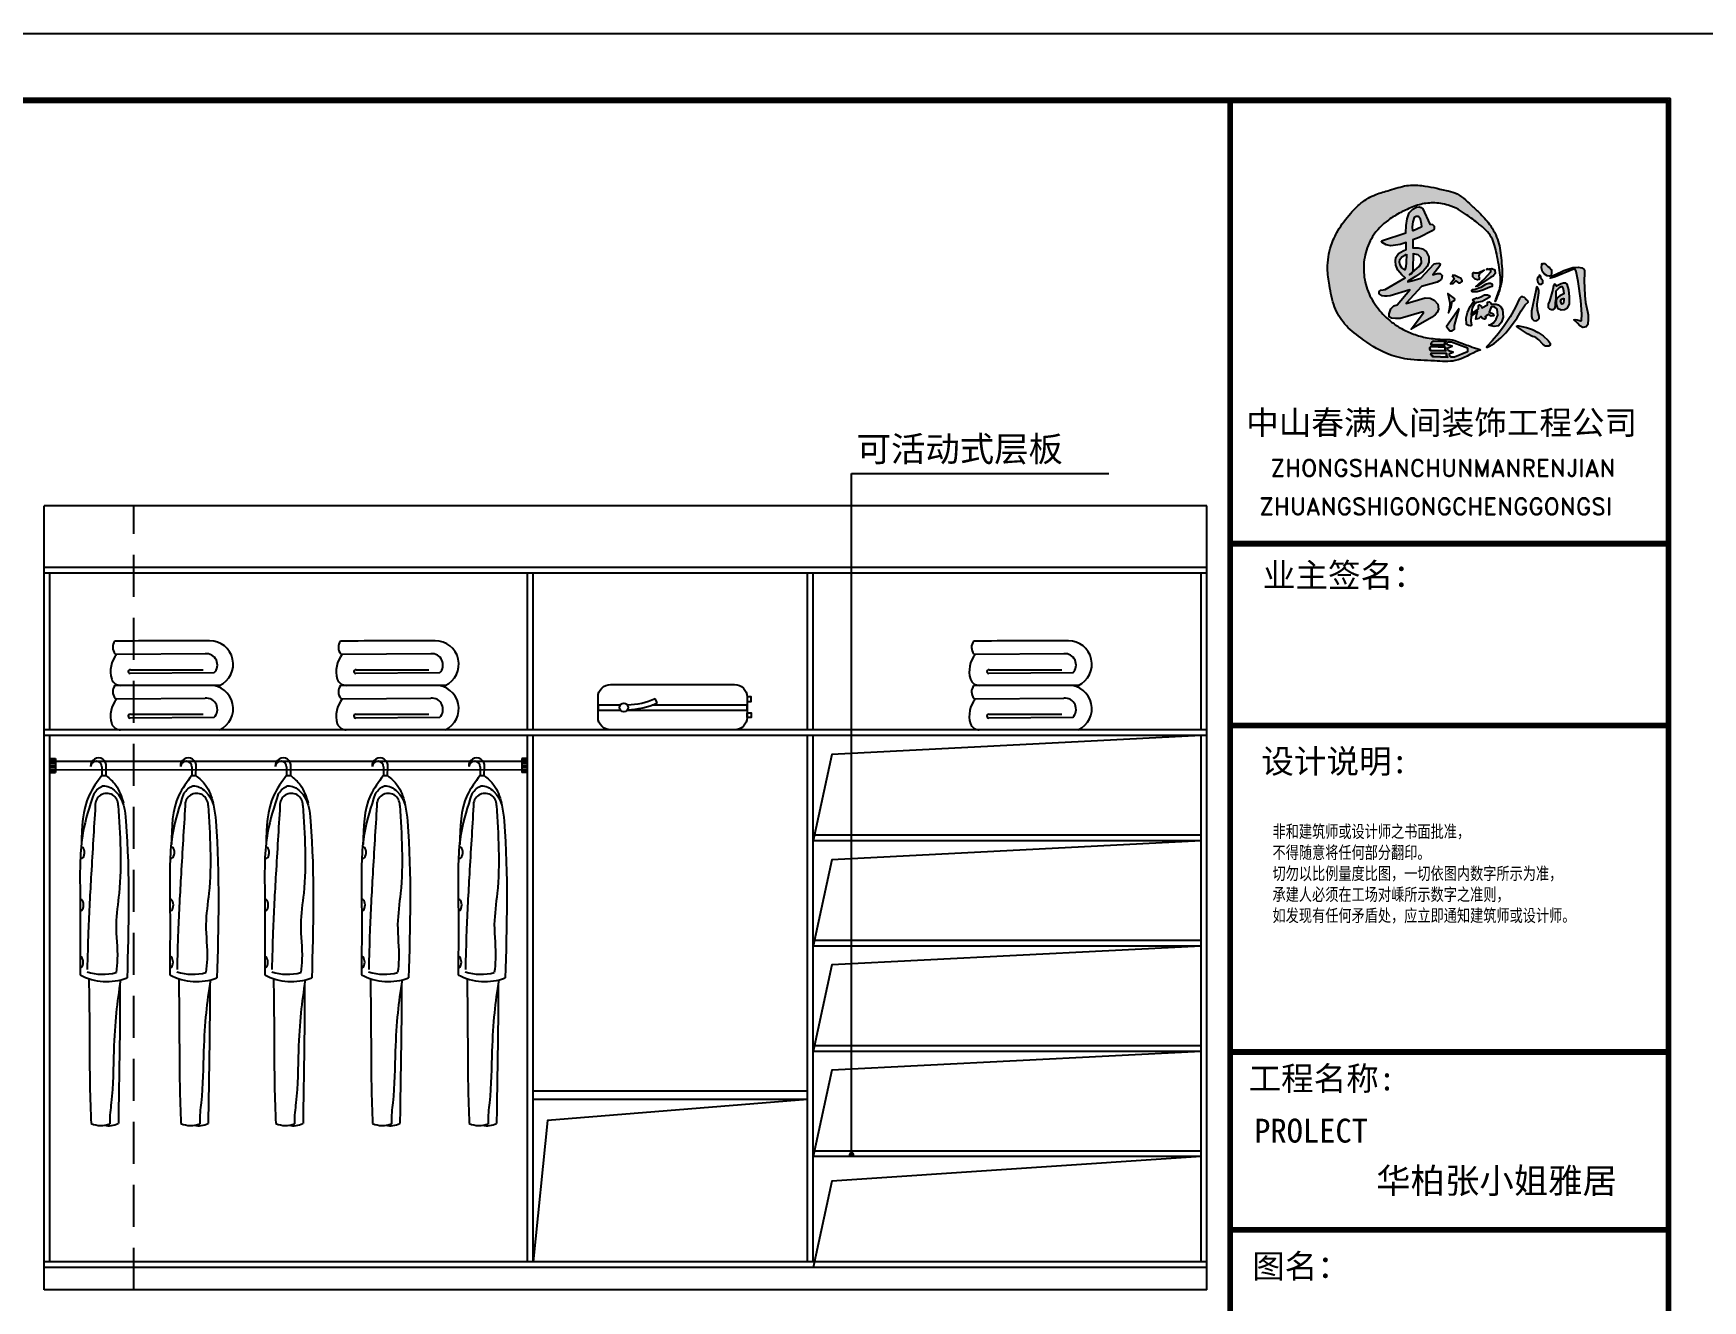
# Model space of a CAD drawing. Header units: millimetres. Extents: x 71641 to 191108, y -23091 to 29972.
# Drawn here: x 149192 to 155151, y -5664 to -1139 of the extents above; entities that cross this region are included whole.
import ezdxf

# ---------------------------------------------------------------- set-up
doc = ezdxf.new("R2010")
doc.units = ezdxf.units.MM
doc.linetypes.add('DASHED2', pattern=[0.375, 0.25, -0.125])
for name, color, linetype in [('00', 1, 'Continuous'), ('LAYER4', 4, 'Continuous'), ('家', 1, 'Continuous'), ('家私', 2, 'Continuous')]:
    doc.layers.add(name, color=color, linetype=linetype)
doc.styles.add('200', font='SimSun.ttf', dxfattribs={"height": 600})
doc.styles.add('2121212', font='SIMFANG.TTF', dxfattribs={"height": 180})
doc.styles.add('30', font='SimSun.ttf', dxfattribs={"height": 75})
doc.styles.add('ROMAND', font='romand.shx', dxfattribs={"height": 100})
doc.styles.add('STYLE-50B', font='SimSun.ttf', dxfattribs={"width": 0.766, "height": 150})
doc.dimstyles.new('30', dxfattribs={"dimscale": 0, "dimtxt": 90, "dimasz": 20, "dimexe": 20, "dimexo": 20, "dimgap": 10, "dimtad": 1, "dimdec": 0, "dimzin": 0, "dimdsep": 46, "dimtxsty": '30', "dimblk": 'ARCHTICK', "dimcen": 20, "dimdle": 10, "dimclrd": 8, "dimclre": 8, "dimclrt": 2, "dimadec": 0, "dimazin": 0, "dimtfac": 1, "dimtdec": 0, "dimtmove": 2, "dimatfit": 3, "dimldrblk": 'DOT', "dimfxl": 0, "dimtolj": 2, "dimtzin": 0, "dimlwd": -1, "dimarcsym": 0})

# ---------------------------------------------------------------- blocks, each defined once
blk = doc.blocks.new('212')
at = {"color": 191}
blk.add_lwpolyline([(-40470.7, 51914.3), (-40471.2, 51883.2), (-40456.2, 51883.2), (-40455.7, 51914.3)], dxfattribs=at)
for centre, radius, start, end in [((-40483.4, 51918.3), 28, 351.82183, 185.37967), ((-40491, 51914.1), 20.3, 0.33731, 175.57976), ((-40452.4, 51355.5), 207.7, 242.28972, 290.0925), ((-40474.5, 50724, 342.9), 90.4, 247.12061, 290.88855), ((-40447, 50717.6, 342.9), 84.7, 259.39374, 294.14505)]:
    blk.add_arc(centre, radius, start, end, dxfattribs=at)
at = {"color": 8}
for centre, radius, start, end in [((-40453.7, 51778.5), 41, 357.3675, 185.04208), ((-40467, 51353), 179.4, 251.53496, 285.13161)]:
    blk.add_arc(centre, radius, start, end, dxfattribs=at)
at = {"color": 191}
for centre, major_axis, start_param, end_param in [((-40543.2, 51608.3), (0, -20.1), 5.806071, 9.642812), ((-40546.9, 51421.1), (0, -20.1), 6.126837, 9.599254), ((-40548.2, 51216.7), (0, 20.1), 3.092856, 6.319918)]:
    blk.add_ellipse(centre, major_axis=major_axis, ratio=0.51756, start_param=start_param, end_param=end_param, dxfattribs=at)
for points in [[(-40471.2, 51883.2), (-40516.7, 51812.8), (-40543.8, 51637.2)], [(-40500.4, 51818.3), (-40467.1, 51846), (-40421.9, 51826.6), (-40385.5, 51719.9), (-40381, 51160.4)], [(-40456.2, 51883.2), (-40421.7, 51849.3), (-40394.2, 51784.8)], [(-40500.4, 51818.3), (-40538.7, 51679.1), (-40549, 51476.3), (-40549, 51171.6)], [(-40517.6, 51158.3), (-40515.3, 50935.4, 342.9), (-40513.9, 50776.9, 342.9), (-40509.7, 50640.7, 342.9)], [(-40406.9, 51137.6, 39.2), (-40407.8, 50927.5, 342.9), (-40410.1, 50778.9, 342.9), (-40412.3, 50640.3, 342.9)]]:
    blk.add_spline(points, degree=3, dxfattribs=at)
at = {"color": 8}
for points in [[(-40494.6, 51774.9), (-40509.2, 51531.5), (-40519.5, 51326.5), (-40523.6, 51190.2)], [(-40412.7, 51776.7), (-40409.9, 51463.3), (-40420.2, 51351.8), (-40416.1, 51227.4), (-40420.2, 51179.8)]]:
    blk.add_spline(points, degree=3, dxfattribs=at)
at = {"color": 191}
blk.add_open_spline([(-40404.5, 51153.4), (-40417, 51071.4, 207.9), (-40429.6, 50971.9, 375.7), (-40431, 50751.7, 341), (-40443.7, 50669, 342.5), (-40442.3, 50639.5, 342.9)], degree=3, knots=[77.637111, 77.637111, 77.637111, 77.637111, 441.336877, 629.012249, 699.56749, 699.56749, 699.56749, 699.56749], dxfattribs=at)
blk = doc.blocks.new('2')
at = {"color": 191}
for p, q in [((-39957.5, 51668.4), (-39950.9, 51666.8)), ((-39957.5, 51492), (-39950.9, 51490.3)), ((-39542.6, 51366.8), (-39935.5, 51366.8))]:
    blk.add_line(p, q, dxfattribs=at)
at = {"color": 8}
for p, q in [((-39950.9, 51666.8), (-39600, 51669)), ((-39565.1, 51592.7), (-39897.7, 51590.1)), ((-39895.9, 51604.7), (-39608.1, 51604.7)), ((-39542.6, 51543.2), (-39935.5, 51543.2)), ((-39950.9, 51490.3), (-39600, 51492.5)), ((-39565.1, 51416.3), (-39897.7, 51413.7)), ((-39895.9, 51428.3), (-39608.1, 51428.3))]:
    blk.add_line(p, q, dxfattribs=at)
at = {"color": 191}
for centre, radius, start, end in [((-39925.2, 51693.9), 41.2, 143.18093, 218.24719), ((-39664.3, 15534.5), 36185.3, 89.87023, 90.46534), ((-39581.4, 51627.2), 92.5, 294.83439, 90.54565), ((-39867.1, 51598.4), 108.2, 140.78126, 196.58156), ((-39935.5, 51581.1), 37.8, 201.02498, 270), ((-39925.2, 51517.5), 41.2, 143.18093, 218.24719), ((-39581.4, 51450.8), 92.5, 294.83439, 90.54565), ((-39867.1, 51421.9), 108.2, 140.78126, 196.58156), ((-39935.5, 51404.6), 37.8, 201.02498, 270)]:
    blk.add_arc(centre, radius, start, end, dxfattribs=at)
at = {"color": 8}
for centre, radius, start, end in [((-39596.3, 51624.5), 44.6, 314.41318, 94.76813), ((-39897.8, 51597.5), 7.43, 75.823, 270.7467), ((-39664.3, 15358), 36185.3, 89.87023, 90.46534), ((-39596.3, 51448.1), 44.6, 314.41318, 94.76813), ((-39897.8, 51421.1), 7.43, 75.823, 270.7467)]:
    blk.add_arc(centre, radius, start, end, dxfattribs=at)
blk = doc.blocks.new('219')
at = {"layer": '家私', "color": 191}
blk.add_line((-38703.5, 51720.8), (-38713.9, 51743.7), dxfattribs=at)
blk.add_lwpolyline([(-39003.4, 51647.8), (-39003.4, 51751.1, -0.414214), (-38940.4, 51814.1), (-38312.4, 51814.1, -0.414214), (-38249.4, 51751.1), (-38249.4, 51647.8, -0.414214), (-38312.4, 51584.8), (-38940.4, 51584.8, -0.414214)], format="xyb", close=True, dxfattribs=at)
at = {"layer": '家私', "color": 8}
for points in [[(-38891.6, 51709.4), (-39003.4, 51709.4), (-39003.4, 51684.5), (-38889.6, 51684.5)], [(-38855.5, 51684.5), (-38249.4, 51684.5), (-38249.4, 51709.4), (-38731.5, 51709.4)]]:
    blk.add_lwpolyline(points, dxfattribs=at)
at = {"layer": '家私', "color": 191}
for points in [[(-38249.4, 51751.1), (-38249.4, 51728.5), (-38229.4, 51728.5), (-38229.4, 51751.1)], [(-38249.4, 51647.8), (-38249.4, 51670.4), (-38229.4, 51670.4), (-38229.4, 51647.8)]]:
    blk.add_lwpolyline(points, close=True, dxfattribs=at)
blk.add_circle((-38872.5, 51698.5), 22, dxfattribs=at)
for radius, start in [(371.7, 271.81971), (396.9, 271.73136)]:
    blk.add_arc((-38866.4, 52082.7), radius, start, 294.22259, dxfattribs=at)
blk = doc.blocks.new('_ARCHTICK')
at = {"color": 0, "linetype": 'ByBlock', "const_width": 0.15}
blk.add_lwpolyline([(-0.5, -0.5), (0.5, 0.5)], dxfattribs=at)
blk = doc.blocks.new('DOT')
at = {"color": 0, "linetype": 'ByBlock'}
blk.add_line((-0.5, 0), (-1, 0), dxfattribs=at)
at = {"color": 0, "linetype": 'ByBlock', "const_width": 0.5}
blk.add_lwpolyline([(-0.25, 0, 1), (0.25, 0, 1)], format="xyb", close=True, dxfattribs=at)

msp = doc.modelspace()

# ---------------------------------------------------------------- hatches: boundary and pattern name
at = {"lineweight": -2}
h = msp.add_hatch(color=8, dxfattribs=at)
edge = h.paths.add_edge_path()
edge.add_spline(control_points=[(154105, -2206.6), (154095.3, -2202.6), (154073.2, -2191.8), (154033.9, -2165.9), (153992.7, -2124.9), (153968.9, -2087.1), (153960, -2066.8), (153959.6, -2065.9)], knot_values=[22078.908695, 22078.908695, 22078.908695, 22078.908695, 22412.037046, 22864.417059, 23573.352389, 24248.663515, 24278.339872, 24278.339872, 24278.339872, 24278.339872], degree=3, periodic=0)
edge.add_line((153959.6, -2065.9), (153827.3, -2081))
edge.add_spline(control_points=[(153827.3, -2081), (153830.1, -2092.8), (153839.9, -2126.7), (153871.7, -2180.5), (153939, -2233.2), (154011.8, -2282.1), (154074.7, -2298.9), (154102, -2302.5), (154104.3, -2302.8)], knot_values=[12526.980967, 12526.980967, 12526.980967, 12526.980967, 12912.76376, 13656.443057, 14467.926065, 15619.199217, 16432.672519, 16505.49519, 16505.49519, 16505.49519, 16505.49519], degree=3, periodic=0)
edge.add_line((154104.3, -2302.8), (154105, -2206.6))
edge = h.paths.add_edge_path()
edge.add_spline(control_points=[(153959.6, -2065.9), (153950.8, -2045.3), (153938.8, -1999.9), (153943, -1929.1), (153963.5, -1877.6), (153981.3, -1852.7), (153985.7, -1847.2)], knot_values=[24278.339872, 24278.339872, 24278.339872, 24278.339872, 24990.75798, 25753.853245, 26502.771788, 26725.483087, 26725.483087, 26725.483087, 26725.483087], degree=3, periodic=0)
edge.add_line((153985.7, -1847.2), (153898.3, -1777.6))
edge.add_spline(control_points=[(153898.3, -1777.6), (153897.2, -1778.8), (153878.9, -1799.4), (153850.5, -1836.9), (153820.1, -1903.4), (153808.8, -1971), (153818, -2032.6), (153824, -2066.9), (153827.3, -2081)], knot_values=[9052.726852, 9052.726852, 9052.726852, 9052.726852, 9101.944213, 9929.860353, 10544.164147, 11423.717054, 12065.484855, 12526.980967, 12526.980967, 12526.980967, 12526.980967], degree=3, periodic=0)
edge.add_line((153827.3, -2081), (153959.6, -2065.9))
edge = h.paths.add_edge_path()
edge.add_spline(control_points=[(153985.7, -1847.2), (153998.3, -1831.3), (154026.2, -1805.2), (154063.9, -1783.1), (154100.6, -1764.7), (154137.9, -1748.8), (154187.9, -1742.1), (154220.3, -1746.2), (154235.6, -1750.2)], knot_values=[26725.483087, 26725.483087, 26725.483087, 26725.483087, 27368.223838, 27920.784045, 28117.800611, 28678.884262, 29205.082751, 29708.300033, 29708.300033, 29708.300033, 29708.300033], degree=3, periodic=0)
edge.add_line((154235.6, -1750.2), (154247.9, -1702.4))
edge.add_spline(control_points=[(154247.9, -1702.4), (154243.9, -1701.4), (154210.6, -1693.8), (154160.9, -1681.3), (154091, -1679.2), (154037.9, -1698.8), (153980.7, -1712.8), (153934.2, -1740.4), (153908.7, -1766), (153898.3, -1777.6)], knot_values=[5035.937639, 5035.937639, 5035.937639, 5035.937639, 5168.823273, 6115.22021, 6678.484335, 7362.56903, 7901.570556, 8555.150084, 9052.726852, 9052.726852, 9052.726852, 9052.726852], degree=3, periodic=0)
edge.add_line((153898.3, -1777.6), (153985.7, -1847.2))
edge = h.paths.add_edge_path()
edge.add_spline(control_points=[(154235.6, -1750.2), (154238.3, -1750.9), (154253.8, -1755.2), (154279, -1766), (154314.7, -1790), (154355.4, -1820.3), (154403, -1862.7), (154417.7, -1931.7), (154427.3, -1984), (154430.6, -2019.7), (154429.5, -2041.2), (154426.9, -2056), (154407, -2104.2), (154411.7, -2094.2), (154418.2, -2080.5), (154428.7, -2050.4), (154438.7, -2004.5), (154433.6, -1961.2), (154430.5, -1912.5), (154418.1, -1864.3), (154389.7, -1816), (154357.8, -1782.5), (154317.3, -1744.5), (154284.3, -1712.8), (154254.4, -1704), (154247.9, -1702.4)], knot_values=[29708.300033, 29708.300033, 29708.300033, 29708.300033, 29797.016202, 30219.334531, 30576.066107, 31166.961224, 31854.609826, 32527.805429, 33346.145394, 33558.688985, 33686.826136, 33998.293275, 34349.980564, 34349.980564, 34349.980564, 34833.989407, 35367.457213, 35826.6748, 36215.832047, 36925.939156, 37388.482191, 37988.741176, 38391.375961, 39174.849041, 39385.918203, 39385.918203, 39385.918203, 39385.918203], degree=3, periodic=0)
edge.add_line((154247.9, -1702.4), (154235.6, -1750.2))
h = msp.add_hatch(color=8, dxfattribs=at)
h.paths.add_polyline_path([(154165.1, -1917), (154151.2, -1907.5), (154136.4, -1904), (154117.4, -1904), (154116.5, -1875.4), (154139.1, -1867.6), (154185.9, -1843.3), (154193.7, -1837.3), (154192.8, -1826.9), (154186.8, -1821.7), (154178.1, -1819.9), (154152.9, -1765.3), (154146.9, -1760.1), (154139.1, -1758.4), (154129.5, -1759.2), (154116.5, -1767), (154103.5, -1780), (154096.5, -1800.9), (154093.1, -1825.1), (154092.2, -1851.1), (154005.4, -1878.9), (154007.2, -1884.9), (154021.9, -1893.6), (154038.4, -1897.1), (154054.9, -1895.4), (154071.4, -1892.8), (154093.1, -1884.9), (154093.1, -1911), (154082.7, -1915.3), (154066.2, -1924.8), (154056.6, -1938.7), (154054.9, -1952.6), (154055.8, -1966.4), (154063.6, -1984.7), (154078.3, -2001.1), (154089.6, -2011.5), (154018.5, -2053.1), (154011.5, -2054.9), (154002.8, -2055.7), (153996.8, -2060.9), (153996.8, -2068.7), (154007.2, -2075.7), (154016.7, -2077.4), (154025.4, -2077.4), (154035.8, -2075.7), (154106.1, -2054.9), (154061, -2108.6), (154049.7, -2111.2), (154038.4, -2122.5), (154032.3, -2139.8), (154032.3, -2151.1), (154041, -2155.4), (154054.9, -2156.3), (154072.2, -2156.3), (154148.6, -2133.8), (154154.7, -2134.6), (154155.5, -2136.4), (154111.3, -2194.5), (154184.2, -2153.7), (154196.3, -2143.3), (154203.3, -2135.5), (154208.5, -2123.4), (154205.9, -2106), (154193.7, -2091.3), (154179, -2084.4), (154160.7, -2082.6), (154093.1, -2103.4), (154093.1, -2102.6), (154147.7, -2042.7), (154203.3, -2027.1), (154210.2, -2023.7), (154219.7, -2015.9), (154221.5, -2002.9), (154214.5, -1995.9), (154204.1, -1995.9), (154188.5, -2001.1), (154213.7, -1969), (154214.5, -1962.1), (154209.3, -1959.5), (154200.7, -1960.4), (154192.8, -1962.1), (154146, -2013.3), (154113.9, -2022.8), (154099.1, -2025.4), (154099.1, -2023.7), (154126, -2006.3), (154153.8, -1987.3), (154168.5, -1970.8), (154174.6, -1956), (154174.6, -1936.1)])
h.paths.add_polyline_path([(154146.9, -1939.6), (154147.7, -1957.8), (154139.1, -1970.8), (154124.3, -1984.7), (154115.2, -1992.5), (154112.2, -1996.8), (154105.2, -2001.1), (154115.2, -1992.5), (154116.5, -1990.7), (154117.4, -1979.4), (154118.2, -1924.8), (154118.2, -1925.7), (154136.4, -1930)], flags=16)
h.paths.add_polyline_path([(154093.1, -1958.6), (154092.2, -1970.8), (154089.6, -1979.4), (154088.7, -1982.9), (154078.3, -1976), (154072.2, -1966.4), (154068.8, -1956), (154070.5, -1946.5), (154077.5, -1936.1), (154090.5, -1929.2), (154093.9, -1926.6)], flags=16)
h.paths.add_polyline_path([(154115.6, -1843.3), (154114.8, -1829.5), (154116.5, -1811.3), (154121.7, -1795.6), (154128.6, -1793), (154137.3, -1793), (154144.3, -1801.7), (154147.7, -1818.2), (154148.6, -1828.6)], flags=16)
h = msp.add_hatch(color=8, dxfattribs=at)
h.paths.add_polyline_path([(154443, -2183), (154423.1, -2210.7), (154400.6, -2237), (154382.6, -2255.8), (154380.7, -2256.9), (154379.6, -2258.8), (154384.1, -2259.5), (154391.2, -2255.8), (154407, -2245.6), (154430.6, -2225.4), (154448.6, -2207.4), (154465.5, -2187.1), (154489.2, -2154.1), (154503.4, -2129), (154518.1, -2108.4), (154529, -2098.2), (154528.1, -2095.6), (154515.1, -2082.1), (154510.9, -2080.6), (154509.1, -2079.1), (154504.2, -2079.1), (154500.8, -2081.7), (154497.8, -2085.8), (154483.2, -2116.6), (154464, -2151.1)])
h.paths.add_polyline_path([(154523.3, -2189), (154506.4, -2184.9), (154495.6, -2183), (154488, -2183), (154487.7, -2184.5), (154489.5, -2186), (154505.3, -2196.9), (154526, -2211.5), (154544.7, -2221.2), (154550.7, -2222.4), (154556, -2225), (154566.9, -2233.2), (154581.5, -2248.3), (154590.1, -2255.8), (154597.6, -2256.1), (154601.8, -2255.8), (154606.7, -2251.6), (154607.4, -2245.3), (154599.9, -2235.1), (154581.9, -2219), (154564.6, -2206.6), (154543.6, -2195.7)])
h.paths.add_polyline_path([(154540.9, -2149.2), (154543.4, -2158), (154548.7, -2164.3), (154555.5, -2164.7), (154562.8, -2161.8), (154567.6, -2157), (154567.6, -2148.8), (154562.3, -2126.5), (154560.8, -2106.1), (154564.2, -2081.4), (154566.2, -2064.9), (154566.2, -2056.7), (154564.2, -2049.4), (154562.3, -2045.1), (154560.3, -2043.6), (154558.4, -2044.6), (154554.5, -2063.5), (154548.7, -2091.6), (154544.8, -2108.1), (154540.9, -2130.3)])
h.paths.add_polyline_path([(154580.7, -2022.3), (154577.8, -2018), (154572.9, -2012.1), (154573.4, -2007.3), (154572.5, -2004.4), (154570.5, -2002.5), (154567.4, -2003.7), (154566.6, -2006.3), (154563.7, -2009.7), (154561.3, -2017.5), (154563.2, -2027.6), (154569.1, -2033.9), (154575.9, -2034.4), (154581.2, -2030.1)])
h.paths.add_polyline_path([(154579.7, -1989.9), (154586.5, -1999.1), (154596.7, -2004.4), (154604.5, -2005.4), (154610.3, -2002.9), (154612.2, -1996.2), (154612.2, -1986), (154610.3, -1981.6), (154605.4, -1974.8), (154598.6, -1971.5), (154593.3, -1965.2), (154587.5, -1960.8), (154582.2, -1960.3), (154582.2, -1961.3), (154578.8, -1960.8), (154577.3, -1964.2), (154576.8, -1975.8)])
h.paths.add_polyline_path([(154707.2, -2025.2), (154716.4, -2092.6), (154719.8, -2141.5), (154719.4, -2164.3), (154715, -2165.7), (154703.4, -2161.4), (154696.6, -2160.9), (154691.7, -2161.8), (154704.3, -2173.5), (154712.6, -2182.7), (154723.7, -2189), (154735.4, -2187), (154741.2, -2178.3), (154743.1, -2158.4), (154742.6, -2143.4), (154740.2, -2131.3), (154733.4, -2099.8), (154731, -2074.2), (154728.6, -2021.3), (154730, -1996.2), (154730, -1986), (154727.6, -1980.7), (154720.8, -1976.3), (154707.2, -1973.9), (154687.8, -1974.8), (154656.3, -1985.5), (154624.3, -2001), (154611.2, -2008.8), (154607.9, -2013), (154613.7, -2012.1), (154624.8, -2008.3), (154687.8, -1981.6), (154693.2, -1981.1), (154696.6, -1981.1), (154700, -1988.9)])
h.paths.add_polyline_path([(154629.2, -2058.2), (154633.5, -2052.8), (154642.3, -2044.6), (154647.1, -2042.7), (154650.5, -2042.7), (154652.9, -2046.1), (154654.9, -2058.2), (154655.8, -2068.8), (154641.3, -2075.6), (154631.1, -2084.3), (154628.2, -2091.6), (154628.2, -2106.1), (154634, -2119.7), (154646.1, -2126), (154658.3, -2125), (154668.9, -2118.2), (154676.2, -2105.2), (154675.7, -2079.5), (154674.3, -2054.3), (154668.4, -2034.4), (154662.6, -2030.6), (154654.9, -2030.1), (154646.1, -2033), (154636.5, -2037.8), (154630.1, -2041.2), (154627.7, -2036.4), (154625.3, -2033.9), (154621.9, -2034.9), (154620.9, -2036.4), (154619.5, -2040.7), (154617.1, -2053.8), (154604.5, -2095.5), (154600.6, -2105.2), (154599.6, -2112.9), (154600.6, -2117.8), (154604.5, -2122.6), (154611.7, -2124.5), (154619, -2124.5), (154623.4, -2120.7), (154625.8, -2112.9), (154626.8, -2099.3), (154628.2, -2085.8)])
h.paths.add_polyline_path([(154648.1, -2088.2), (154644.7, -2094), (154646.6, -2100.3), (154649.1, -2105.2), (154652.5, -2104.2), (154655.4, -2099.3), (154656.3, -2092.6), (154655.8, -2084.8)], flags=17)
h = msp.add_hatch(color=8, dxfattribs=at)
h.paths.add_polyline_path([(154392.4, -2043.6), (154401.1, -2041.9), (154401.9, -2035.8), (154401.1, -2034.9), (154394.1, -2031.5), (154388.1, -2031.5), (154375.9, -2035.8), (154359.4, -2046.2), (154339.5, -2053.1), (154332.5, -2054.9), (154329.1, -2054.9), (154326.5, -2056.6), (154329.1, -2060.9), (154346.4, -2060.1), (154366.4, -2054)])
h.paths.add_polyline_path([(154372.4, -2015), (154342.1, -2042.7), (154348.1, -2041), (154395, -2008.9), (154403.7, -2005.5), (154411.5, -1995.9), (154409.7, -1982.9), (154399.3, -1977.7), (154384, -1979.8), (154380.2, -1982), (154395, -1983), (154395, -1990.7)])
h.paths.add_polyline_path([(154339.5, -2016.7), (154348.1, -2018.5), (154353.3, -2017.6), (154354.2, -2010.7), (154352.5, -2005.5), (154353.3, -1999.4), (154358.6, -1994.2), (154372.4, -1982.9), (154349.9, -1993.3), (154346.4, -1994.2), (154338.6, -1994.2), (154335.1, -1992.5), (154330.8, -1995.1), (154331.7, -2008.1)])
h.paths.add_polyline_path([(154278.7, -2008.9), (154266.6, -2002.9), (154257.9, -2002.9), (154263.1, -2011.5), (154264, -2015.9), (154251.8, -2033.2), (154261.4, -2031.5), (154270.9, -2022.8), (154279.6, -2028.9), (154286.5, -2028.9), (154292.6, -2024.5), (154293.5, -2021.1), (154289.1, -2014.1)])
h.paths.add_polyline_path([(154242.3, -2067), (154242.3, -2067.9), (154249.2, -2100.8), (154249.2, -2106), (154248.4, -2119), (154244.9, -2136.4), (154253.6, -2117.3), (154257.9, -2096.5), (154264.9, -2093), (154266.6, -2088.7), (154265.7, -2085.2)])
h.paths.add_polyline_path([(154237.1, -2185.8), (154244, -2194.5), (154249.2, -2200.5), (154257, -2201.4), (154265.7, -2195.3), (154265.7, -2182.3), (154282.2, -2121.6)])
h.paths.add_polyline_path([(154388.9, -2081.8), (154391.5, -2075.7), (154383.7, -2072.2), (154373.3, -2072.2), (154360.3, -2079.2), (154348.1, -2084.4), (154343.8, -2082.6), (154330.8, -2088.7), (154332.5, -2093), (154337.7, -2096.5), (154336, -2099.1), (154331.7, -2100), (154322.1, -2113.8), (154311.7, -2135.5), (154307.4, -2154.6), (154308.2, -2178), (154315.2, -2182.3), (154323, -2183.2), (154326.5, -2180.6), (154325.6, -2172.8), (154323.9, -2165.8), (154324.7, -2148.5), (154348.1, -2130.3), (154344.7, -2145.9), (154342.1, -2158.9), (154348.1, -2158), (154352.5, -2157.2), (154359.4, -2149.4), (154365.5, -2157.2), (154373.3, -2158.9), (154377.6, -2155.4), (154375, -2150.2), (154378.5, -2147.6), (154384.6, -2144.2), (154387.2, -2141.6), (154391.5, -2145.9), (154396.7, -2148.5), (154404.5, -2146.8), (154406.3, -2143.3), (154403.7, -2139.8), (154399.3, -2138.1), (154389.8, -2134.6), (154391.5, -2128.6), (154396.7, -2115.6), (154408, -2115.6), (154417.6, -2123.4), (154420.2, -2145), (154414.9, -2158.9), (154405.4, -2172.8), (154395.9, -2178), (154387.2, -2179.7), (154392.4, -2182.3), (154407.1, -2184.9), (154422.8, -2183.2), (154434, -2170.2), (154439.2, -2152), (154437.5, -2124.2), (154431.4, -2114.7), (154421.9, -2108.6), (154414.1, -2106), (154397.6, -2106), (154395, -2101.7), (154388.9, -2097.4), (154383.7, -2098.2), (154383.7, -2100.8), (154383.7, -2107.8), (154363.8, -2118.2), (154362, -2113.8), (154354.2, -2107.8), (154351.6, -2110.4), (154351.6, -2113.8), (154351.6, -2122.5), (154334.3, -2133.8), (154325.6, -2142.4), (154326.5, -2136.4), (154329.1, -2119), (154336.9, -2104.3), (154343.8, -2099.1), (154364.6, -2095.6)])
h = msp.add_hatch(color=8, dxfattribs=at)
edge = h.paths.add_edge_path()
edge.add_spline(control_points=[(154104.3, -2302.8), (154133.8, -2306.5), (154188, -2306.4), (154278.9, -2315.4), (154322.5, -2282.7), (154361, -2268.2), (154332.9, -2260.5), (154320.4, -2255.4), (154290.4, -2244.8), (154272.1, -2236.5), (154251.9, -2231.4), (154228.5, -2231.9), (154198.6, -2229.9), (154160.7, -2225.2), (154129.9, -2216.6), (154109.6, -2208.6), (154105, -2206.6)], knot_values=[16505.49519, 16505.49519, 16505.49519, 16505.49519, 17462.307767, 18254.424733, 19263.770823, 19286.294409, 19393.463502, 19769.722666, 20039.931175, 20323.71298, 20426.202415, 20700.644692, 21064.187457, 21384.09699, 21917.120996, 22078.908695, 22078.908695, 22078.908695, 22078.908695], degree=3, periodic=0)
edge.add_line((154105, -2206.6), (154104.3, -2302.8))
h.paths.add_polyline_path([(154178.2, -2265.6), (154177.9, -2260), (154180.8, -2257.3), (154234.1, -2259.1), (154233.6, -2261), (154233, -2265), (154232.9, -2267), (154234.9, -2272.3), (154179.9, -2270.6)], flags=16)
h.paths.add_polyline_path([(154182, -2280.6), (154237.6, -2282), (154237.1, -2284.2), (154236.7, -2286.4), (154237.4, -2288.6), (154238.2, -2290.8), (154240.1, -2292.6), (154242, -2294.4), (154190.8, -2292.6, -0.485719)], flags=16)
h.paths.add_polyline_path([(154182.6, -2250.6, -0.499354), (154192, -2238.2), (154234.4, -2238.5), (154234.6, -2238.2), (154234.6, -2238.5), (154232.7, -2240.1), (154230.8, -2242), (154230.2, -2247.9), (154231.1, -2251.2, -0.17168), (154230.2, -2251.4)], flags=16)
h.paths.add_polyline_path([(154238.3, -2248.8), (154238.8, -2245), (154241.2, -2242.4), (154244.4, -2240.6), (154248.9, -2239.6), (154253.5, -2240), (154254.9, -2240), (154311.7, -2261.7), (154312, -2276.4), (154265.8, -2294.4), (154262.5, -2295.2), (154260.3, -2295.4), (154254.5, -2294.3), (154249.6, -2291.1), (154247.3, -2286.7), (154248.2, -2282.7), (154251.7, -2280.6), (154260.8, -2277.6), (154247.6, -2273.5), (154243.6, -2271), (154241.4, -2266.7), (154242.2, -2262.9), (154245.5, -2260.9), (154251.3, -2258.4), (154257, -2255.9), (154241.1, -2251.4)], flags=16)

# ---------------------------------------------------------------- linework, layer by layer
at = {"color": 3, "lineweight": -2}
for p, q in [((155035.2, -1371.3), (143553.6, -1371.3)), ((153458.4, -9377.5), (153458.4, -1384.7)), ((153465, -9377.5), (153465, -1384.7)), ((153471.7, -9377.5), (153471.7, -1384.7)), ((155035.2, -9390.9), (155035.2, -1371.3))]:
    msp.add_line(p, q, dxfattribs=at)
at = {"color": 3}
for p, q in [((149231.4, -5625.6, -342.9), (149231.4, -2825.6, -342.9)), ((153381.4, -2825.6, -342.9), (149231.4, -2825.6, -342.9)), ((153381.4, -5625.6, -342.9), (153381.4, -2825.6, -342.9)), ((153381.4, -3045.6, -342.9), (149231.4, -3045.6, -342.9)), ((153381.4, -3065.6, -342.9), (149231.4, -3065.6, -342.9)), ((149251.4, -3625.6, -342.9), (149251.4, -3065.6, -342.9)), ((150956.4, -3625.6, -342.9), (150956.4, -3065.6, -342.9)), ((150976.4, -3625.6, -342.9), (150976.4, -3065.6, -342.9)), ((151956.4, -3625.6, -342.9), (151956.4, -3065.6, -342.9)), ((151976.4, -3625.6, -342.9), (151976.4, -3065.6, -342.9)), ((153361.4, -3625.6, -342.9), (153361.4, -3065.6, -342.9)), ((149231.4, -5625.6, -342.9), (149231.4, -3236, -342.9)), ((153381.4, -3625.6, -342.9), (149231.4, -3625.6, -342.9)), ((153381.4, -3645.6, -342.9), (149231.4, -3645.6, -342.9)), ((149251.4, -5525.6, -342.9), (149251.4, -3645.6, -342.9)), ((150956.4, -5525.6, -342.9), (150956.4, -3645.6, -342.9)), ((150976.4, -5525.6, -342.9), (150976.4, -3645.6, -342.9)), ((151956.4, -5525.6, -342.9), (151956.4, -3645.6, -342.9)), ((151976.4, -5525.6, -342.9), (151976.4, -3645.6, -342.9)), ((153361.4, -5525.6, -342.9), (153361.4, -3645.6, -342.9)), ((149271.4, -3737.7, -342.9), (150956.4, -3737.6, -342.9)), ((153361.4, -4001.6, -342.9), (151976.4, -4001.6, -342.9)), ((153361.4, -4021.6, -342.9), (151976.4, -4021.6, -342.9)), ((153361.4, -4377.6, -342.9), (151976.4, -4377.6, -342.9)), ((153361.4, -4397.6, -342.9), (151976.4, -4397.6, -342.9)), ((153361.4, -4753.6, -342.9), (151976.4, -4753.6, -342.9)), ((153361.4, -4773.6, -342.9), (151976.4, -4773.6, -342.9)), ((151956.4, -4915.6, -342.9), (150976.4, -4915.6, -342.9)), ((151956.4, -4945.6, -342.9), (150976.4, -4945.6, -342.9)), ((153361.4, -5129.6, -342.9), (151976.4, -5129.6, -342.9)), ((153361.4, -5149.6, -342.9), (151976.4, -5149.6, -342.9)), ((153381.4, -5525.6, -342.9), (149231.4, -5525.6, -342.9)), ((153381.4, -5545.6, -342.9), (149231.4, -5545.6, -342.9)), ((153381.4, -5625.6, -342.9), (149231.4, -5625.6, -342.9))]:
    msp.add_line(p, q, dxfattribs=at)
at = {"color": 0}
msp.add_line((149231.4, -5625.6, -342.9), (149231.4, -2825.6, -342.9), dxfattribs=at)
msp.add_line((149231.4, -5625.6, -342.9), (149231.4, -2825.6, -342.9), dxfattribs=at)
at = {"color": 2, "linetype": 'DASHED2', "ltscale": 600}
msp.add_line((149551.4, -5625.6, -342.9), (149551.4, -2825.6, -342.9), dxfattribs=at)
at = {"color": 8, "lineweight": -2}
for p, q in [((153471.7, -2953.5), (155021.8, -2953.5)), ((153471.7, -2960.2), (155021.8, -2960.2)), ((153471.7, -2966.8), (155021.8, -2966.8)), ((153471.7, -3602.4), (155021.8, -3602.4)), ((153471.7, -3609.1), (155021.8, -3609.1)), ((153471.7, -3615.8), (155021.8, -3615.8)), ((153471.7, -4768.8), (155021.8, -4768.8)), ((153471.7, -4775.5), (155021.8, -4775.5)), ((153471.7, -4782.2), (155021.8, -4782.2)), ((153471.7, -5404), (155021.8, -5404)), ((153471.7, -5410.7), (155021.8, -5410.7)), ((153471.7, -5417.3), (155021.8, -5417.3))]:
    msp.add_line(p, q, dxfattribs=at)
at = {"color": 3, "ltscale": 500}
for p, q in [((149251.4, -3727.7, -342.9), (149271.4, -3727.7, -342.9)), ((149251.4, -3727.7, -342.9), (149271.4, -3727.7, -342.9)), ((149271.4, -3727.7, -342.9), (149271.4, -3777.7, -342.9)), ((149271.4, -3727.7, -342.9), (149271.4, -3777.7, -342.9)), ((149271.4, -3737.7, -342.9), (150956.4, -3737.6, -342.9)), ((150936.4, -3727.7, -342.9), (150936.4, -3777.7, -342.9)), ((150936.4, -3727.7, -342.9), (150936.4, -3777.7, -342.9)), ((150956.4, -3727.7, -342.9), (150936.4, -3727.7, -342.9)), ((150956.4, -3727.7, -342.9), (150936.4, -3727.7, -342.9)), ((149251.4, -3777.7, -342.9), (149271.4, -3777.7, -342.9)), ((149251.4, -3777.7, -342.9), (149271.4, -3777.7, -342.9)), ((149271.4, -3767.9, -342.9), (150956.4, -3767.7, -342.9)), ((150956.4, -3777.7, -342.9), (150936.4, -3777.7, -342.9)), ((150956.4, -3777.7, -342.9), (150936.4, -3777.7, -342.9))]:
    msp.add_line(p, q, dxfattribs=at)
at = {"color": 8, "ltscale": 500}
for p, q in [((149251.4, -3728.6, -342.9), (149271.4, -3728.6, -342.9)), ((149251.4, -3730.4, -342.9), (149271.4, -3730.4, -342.9)), ((149251.4, -3733, -342.9), (149271.4, -3733, -342.9)), ((149251.4, -3737.6, -342.9), (149271.4, -3737.6, -342.9)), ((149251.4, -3745.1, -342.9), (149271.4, -3745.1, -342.9)), ((149251.4, -3752.8, -342.9), (149271.4, -3752.8, -342.9)), ((150956.4, -3728.6, -342.9), (150936.4, -3728.6, -342.9)), ((150956.4, -3730.4, -342.9), (150936.4, -3730.4, -342.9)), ((150956.4, -3733, -342.9), (150936.4, -3733, -342.9)), ((150956.4, -3737.6, -342.9), (150936.4, -3737.6, -342.9)), ((150956.4, -3745.1, -342.9), (150936.4, -3745.1, -342.9)), ((150956.4, -3752.8, -342.9), (150936.4, -3752.8, -342.9)), ((149251.4, -3760.4, -342.9), (149271.4, -3760.4, -342.9)), ((149251.4, -3767.9, -342.9), (149271.4, -3767.9, -342.9)), ((149251.4, -3772.5, -342.9), (149271.4, -3772.5, -342.9)), ((149251.4, -3775, -342.9), (149271.4, -3775, -342.9)), ((149251.4, -3776.9, -342.9), (149271.4, -3776.9, -342.9)), ((150956.4, -3760.4, -342.9), (150936.4, -3760.4, -342.9)), ((150956.4, -3767.9, -342.9), (150936.4, -3767.9, -342.9)), ((150956.4, -3772.5, -342.9), (150936.4, -3772.5, -342.9)), ((150956.4, -3775, -342.9), (150936.4, -3775, -342.9)), ((150956.4, -3776.9, -342.9), (150936.4, -3776.9, -342.9))]:
    msp.add_line(p, q, dxfattribs=at)
at = {"color": 3, "lineweight": -2}
for points in [[(143553.6, -1371.3), (155035.2, -1371.3), (155035.2, -9390.9), (143553.6, -9390.9)], [(143560.1, -1377.8), (155028.7, -1377.8), (155028.7, -9384.4), (143560.1, -9384.4)], [(143566.6, -1384.3), (155022.2, -1384.3), (155022.2, -9377.9), (143566.6, -9377.9)]]:
    msp.add_lwpolyline(points, close=True, dxfattribs=at)
at = {"color": 8, "lineweight": -2}
for points in [[(154005.4, -1878.9), (154092.2, -1851.1), (154093.1, -1825.1), (154096.5, -1800.9), (154103.5, -1780), (154116.5, -1767), (154129.5, -1759.2), (154139.1, -1758.4), (154146.9, -1760.1), (154152.9, -1765.3), (154178.1, -1819.9), (154186.8, -1821.7), (154192.8, -1826.9), (154193.7, -1837.3), (154185.9, -1843.3), (154139.1, -1867.6), (154116.5, -1875.4), (154117.4, -1904), (154136.4, -1904), (154151.2, -1907.5), (154165.1, -1917), (154174.6, -1936.1), (154174.6, -1956), (154168.5, -1970.8), (154153.8, -1987.3), (154126, -2006.3), (154099.1, -2023.7), (154099.1, -2025.4), (154113.9, -2022.8), (154146, -2013.3), (154192.8, -1962.1), (154200.7, -1960.4), (154209.3, -1959.5), (154214.5, -1962.1), (154213.7, -1969), (154188.5, -2001.1), (154204.1, -1995.9), (154214.5, -1995.9), (154221.5, -2002.9), (154219.7, -2015.9), (154210.2, -2023.7), (154203.3, -2027.1), (154147.7, -2042.7), (154093.1, -2102.6), (154093.1, -2103.4), (154160.7, -2082.6), (154179, -2084.4), (154193.7, -2091.3), (154205.9, -2106), (154208.5, -2123.4), (154203.3, -2135.5), (154196.3, -2143.3), (154184.2, -2153.7), (154111.3, -2194.5), (154155.5, -2136.4), (154154.7, -2134.6), (154148.6, -2133.8), (154072.2, -2156.3), (154054.9, -2156.3), (154041, -2155.4), (154032.3, -2151.1), (154032.3, -2139.8), (154038.4, -2122.5), (154049.7, -2111.2), (154061, -2108.6), (154106.1, -2054.9), (154035.8, -2075.7), (154025.4, -2077.4), (154016.7, -2077.4), (154007.2, -2075.7), (153996.8, -2068.7), (153996.8, -2060.9), (154002.8, -2055.7), (154011.5, -2054.9), (154018.5, -2053.1), (154089.6, -2011.5), (154078.3, -2001.1), (154063.6, -1984.7), (154055.8, -1966.4), (154054.9, -1952.6), (154056.6, -1938.7), (154066.2, -1924.8), (154082.7, -1915.3), (154093.1, -1911), (154093.1, -1884.9), (154071.4, -1892.8), (154054.9, -1895.4), (154038.4, -1897.1), (154021.9, -1893.6), (154007.2, -1884.9)], [(154115.6, -1843.3), (154148.6, -1828.6), (154147.7, -1818.2), (154144.3, -1801.7), (154137.3, -1793), (154128.6, -1793), (154121.7, -1795.6), (154116.5, -1811.3), (154114.8, -1829.5)], [(154093.9, -1926.6), (154093.1, -1958.6), (154092.2, -1970.8), (154089.6, -1979.4), (154088.7, -1982.9), (154078.3, -1976), (154072.2, -1966.4), (154068.8, -1956), (154070.5, -1946.5), (154077.5, -1936.1), (154090.5, -1929.2)], [(154118.2, -1924.8), (154117.4, -1979.4), (154116.5, -1990.7), (154112.2, -1996.8), (154105.2, -2001.1), (154124.3, -1984.7), (154139.1, -1970.8), (154147.7, -1957.8), (154146.9, -1939.6), (154136.4, -1930), (154118.2, -1925.7)], [(154582.2, -1960.3), (154587.5, -1960.8), (154593.3, -1965.2), (154598.6, -1971.5), (154605.4, -1974.8), (154610.3, -1981.6), (154612.2, -1986), (154612.2, -1996.2), (154610.3, -2002.9), (154604.5, -2005.4), (154596.7, -2004.4), (154586.5, -1999.1), (154579.7, -1989.9), (154576.8, -1975.8), (154577.3, -1964.2), (154578.8, -1960.8), (154582.2, -1961.3)], [(154257.9, -2002.9), (154263.1, -2011.5), (154264, -2015.9), (154251.8, -2033.2), (154261.4, -2031.5), (154270.9, -2022.8), (154279.6, -2028.9), (154286.5, -2028.9), (154292.6, -2024.5), (154293.5, -2021.1), (154289.1, -2014.1), (154278.7, -2008.9), (154266.6, -2002.9)], [(154372.4, -1982.9), (154358.6, -1994.2), (154353.3, -1999.4), (154352.5, -2005.5), (154354.2, -2010.7), (154353.3, -2017.6), (154348.1, -2018.5), (154339.5, -2016.7), (154331.7, -2008.1), (154330.8, -1995.1), (154335.1, -1992.5), (154338.6, -1994.2), (154346.4, -1994.2), (154349.9, -1993.3)], [(154380.2, -1980.3), (154399.3, -1977.7), (154409.7, -1982.9), (154411.5, -1995.9), (154403.7, -2005.5), (154395, -2008.9), (154348.1, -2041), (154342.1, -2042.7), (154372.4, -2015), (154395, -1990.7), (154395, -1984.7), (154393.3, -1982.9), (154380.2, -1982), (154384.6, -1979.4)], [(154567.6, -2002.9), (154566.6, -2006.3), (154563.7, -2009.7), (154561.3, -2017.5), (154563.2, -2027.6), (154569.1, -2033.9), (154575.9, -2034.4), (154581.2, -2030.1), (154580.7, -2022.3), (154577.8, -2018), (154572.9, -2012.1), (154573.4, -2007.3), (154572.5, -2004.4), (154570.5, -2002.5), (154568.1, -2003.4)], [(154607.8, -2013.1), (154611.2, -2008.8), (154624.3, -2001), (154656.3, -1985.5), (154687.8, -1974.8), (154707.2, -1973.9), (154720.8, -1976.3), (154727.6, -1980.7), (154730, -1986), (154730, -1996.2), (154728.6, -2021.3), (154731, -2074.2), (154733.4, -2099.8), (154740.2, -2131.3), (154742.6, -2143.4), (154743.1, -2158.4), (154741.2, -2178.3), (154735.4, -2187), (154723.7, -2189), (154712.6, -2182.7), (154704.3, -2173.5), (154691.7, -2161.8), (154696.6, -2160.9), (154703.4, -2161.4), (154715, -2165.7), (154719.4, -2164.3), (154719.8, -2141.5), (154716.4, -2092.6), (154707.2, -2025.2), (154700, -1988.9), (154696.6, -1981.1), (154693.2, -1981.1), (154687.8, -1981.6), (154624.8, -2008.3), (154613.7, -2012.1), (154607.4, -2013.1)], [(154242.3, -2067.9), (154249.2, -2100.8), (154249.2, -2106), (154248.4, -2119), (154244.9, -2136.4), (154253.6, -2117.3), (154257.9, -2096.5), (154264.9, -2093), (154266.6, -2088.7), (154265.7, -2085.2), (154242.3, -2067)], [(154387.2, -2179.7), (154395.9, -2178), (154405.4, -2172.8), (154414.9, -2158.9), (154420.2, -2145), (154417.6, -2123.4), (154408, -2115.6), (154396.7, -2115.6), (154391.5, -2128.6), (154389.8, -2134.6), (154399.3, -2138.1), (154403.7, -2139.8), (154406.3, -2143.3), (154404.5, -2146.8), (154396.7, -2148.5), (154391.5, -2145.9), (154387.2, -2141.6), (154384.6, -2144.2), (154378.5, -2147.6), (154375, -2150.2), (154377.6, -2155.4), (154373.3, -2158.9), (154365.5, -2157.2), (154359.4, -2149.4), (154352.5, -2157.2), (154348.1, -2158), (154342.1, -2158.9), (154344.7, -2145.9), (154348.1, -2130.3), (154324.7, -2148.5), (154323.9, -2165.8), (154325.6, -2172.8), (154326.5, -2180.6), (154323, -2183.2), (154315.2, -2182.3), (154308.2, -2178), (154307.4, -2154.6), (154311.7, -2135.5), (154322.1, -2113.8), (154331.7, -2100), (154336, -2099.1), (154337.7, -2096.5), (154332.5, -2093), (154330.8, -2088.7), (154343.8, -2082.6), (154348.1, -2084.4), (154360.3, -2079.2), (154373.3, -2072.2), (154383.7, -2072.2), (154391.5, -2075.7), (154388.9, -2081.8), (154364.6, -2095.6), (154343.8, -2099.1), (154336.9, -2104.3), (154329.1, -2119), (154326.5, -2136.4), (154325.6, -2142.4), (154334.3, -2133.8), (154351.6, -2122.5), (154351.6, -2113.8), (154351.6, -2110.4), (154354.2, -2107.8), (154362, -2113.8), (154363.8, -2118.2), (154383.7, -2107.8), (154383.7, -2100.8), (154383.7, -2098.2), (154388.9, -2097.4), (154395, -2101.7), (154397.6, -2106), (154414.1, -2106), (154421.9, -2108.6), (154431.4, -2114.7), (154437.5, -2124.2), (154439.2, -2152), (154434, -2170.2), (154422.8, -2183.2), (154407.1, -2184.9), (154392.4, -2182.3)], [(154401.1, -2034.9), (154394.1, -2031.5), (154388.1, -2031.5), (154375.9, -2035.8), (154359.4, -2046.2), (154339.5, -2053.1), (154332.5, -2054.9), (154329.1, -2054.9), (154326.5, -2056.6), (154329.1, -2060.9), (154346.4, -2060.1), (154366.4, -2054), (154392.4, -2043.6), (154401.1, -2041.9), (154401.9, -2035.8)], [(154527.1, -2094.5), (154515.1, -2082.1), (154510.9, -2080.6), (154509.1, -2079.1), (154504.2, -2079.1), (154500.8, -2081.7), (154497.8, -2085.8), (154483.2, -2116.6), (154464, -2151.1), (154443, -2183), (154423.1, -2210.7), (154400.6, -2237), (154382.6, -2255.8), (154380.7, -2256.9), (154379.6, -2258.8), (154384.1, -2259.5), (154391.2, -2255.8), (154407, -2245.6), (154430.6, -2225.4), (154448.6, -2207.4), (154465.5, -2187.1), (154489.2, -2154.1), (154503.4, -2129), (154518.1, -2108.4), (154529, -2098.2), (154527.5, -2093.4), (154519.6, -2086.2)], [(154558.4, -2044.6), (154554.5, -2063.5), (154548.7, -2091.6), (154544.8, -2108.1), (154540.9, -2130.3), (154540.9, -2149.2), (154543.4, -2158), (154548.7, -2164.3), (154555.5, -2164.7), (154562.8, -2161.8), (154567.6, -2157), (154567.6, -2148.8), (154562.3, -2126.5), (154560.8, -2106.1), (154564.2, -2081.4), (154566.2, -2064.9), (154566.2, -2056.7), (154564.2, -2049.4), (154562.3, -2045.1), (154560.3, -2043.6)], [(154621.9, -2034.9), (154620.9, -2036.4), (154619.5, -2040.7), (154617.1, -2053.8), (154604.5, -2095.5), (154600.6, -2105.2), (154599.6, -2112.9), (154600.6, -2117.8), (154604.5, -2122.6), (154611.7, -2124.5), (154619, -2124.5), (154623.4, -2120.7), (154625.8, -2112.9), (154626.8, -2099.3), (154628.2, -2085.8), (154629.2, -2058.2), (154633.5, -2052.8), (154642.3, -2044.6), (154647.1, -2042.7), (154650.5, -2042.7), (154652.9, -2046.1), (154654.9, -2058.2), (154655.8, -2068.8), (154641.3, -2075.6), (154631.1, -2084.3), (154628.2, -2091.6), (154628.2, -2106.1), (154634, -2119.7), (154646.1, -2126), (154658.3, -2125), (154668.9, -2118.2), (154676.2, -2105.2), (154675.7, -2079.5), (154674.3, -2054.3), (154668.4, -2034.4), (154662.6, -2030.6), (154654.9, -2030.1), (154646.1, -2033), (154636.5, -2037.8), (154630.1, -2041.2), (154627.7, -2036.4), (154625.3, -2033.9)], [(154655.8, -2084.8), (154656.3, -2092.6), (154655.4, -2099.3), (154652.5, -2104.2), (154649.1, -2105.2), (154646.6, -2100.3), (154644.7, -2094), (154648.1, -2088.2), (154655.8, -2084.8)], [(154282.2, -2121.6), (154237.1, -2185.8), (154244, -2194.5), (154249.2, -2200.5), (154257, -2201.4), (154265.7, -2195.3), (154265.7, -2182.3)], [(154488, -2183), (154495.6, -2183), (154506.4, -2184.9), (154523.3, -2189), (154543.6, -2195.7), (154564.6, -2206.6), (154581.9, -2219), (154599.9, -2235.1), (154607.4, -2245.3), (154606.7, -2251.6), (154601.8, -2255.8), (154597.6, -2256.1), (154590.1, -2255.8), (154581.5, -2248.3), (154566.9, -2233.2), (154556, -2225), (154550.7, -2222.4), (154544.7, -2221.2), (154526, -2211.5), (154505.3, -2196.9), (154489.5, -2186), (154487.7, -2184.5)], [(154234.1, -2259.1), (154180.8, -2257.3), (154179.3, -2258.7), (154177.9, -2260), (154178.1, -2264), (154179, -2268.1), (154179.9, -2270.6), (154234.9, -2272.3), (154233.9, -2269.7), (154232.9, -2267), (154233, -2265), (154233.6, -2261)], [(154234.1, -2259.1), (154233.2, -2262.9), (154232.9, -2267), (154234.9, -2272.3), (154179.9, -2270.6), (154178.2, -2265.6), (154177.9, -2260), (154180.8, -2257.3)], [(154234.6, -2238.5), (154232.7, -2240.1), (154230.8, -2242), (154230.5, -2245), (154230.2, -2247.9), (154231.1, -2251.2), (154182.6, -2250.6), (154182.2, -2247.9), (154182.7, -2244.9), (154184.5, -2241.6), (154187.9, -2239.1), (154191.9, -2238.2)], [(154311.7, -2261.7), (154312, -2276.4), (154265.8, -2294.4), (154262.5, -2295.2), (154260.3, -2295.4), (154254.5, -2294.3), (154249.6, -2291.1), (154247.3, -2286.7), (154248.2, -2282.7), (154251.7, -2280.6), (154260.8, -2277.6), (154247.6, -2273.5), (154243.6, -2271), (154241.4, -2266.7), (154242.2, -2262.9), (154245.5, -2260.9), (154251.3, -2258.4), (154257, -2255.9), (154241.1, -2251.4), (154238.3, -2248.8), (154238.8, -2245), (154241.2, -2242.4), (154244.4, -2240.6), (154248.9, -2239.6), (154253.5, -2240), (154254.9, -2240), (154311.7, -2261.7)], [(154237.6, -2282), (154182, -2280.6), (154181.6, -2283.1), (154182, -2285.8), (154183.5, -2288.7), (154185.7, -2290.9), (154188.7, -2292.3), (154242, -2294.4), (154240.1, -2292.6), (154238.2, -2290.8), (154237.4, -2288.6), (154236.7, -2286.4), (154237.1, -2284.2), (154237.6, -2282)]]:
    msp.add_lwpolyline(points, close=True, dxfattribs=at)
for points in [[(154234.6, -2238.5), (154192, -2238.2, 0.499354), (154182.6, -2250.6), (154230.2, -2251.4, 0.17168), (154231.1, -2251.2), (154230.2, -2247.9), (154230.8, -2242), (154234.6, -2238.2)], [(154242, -2294.4), (154190.8, -2292.6, -0.485719), (154182, -2280.6), (154237.6, -2282), (154236.7, -2286.4), (154238.2, -2290.8)]]:
    msp.add_lwpolyline(points, format="xyb", close=True, dxfattribs=at)
at = {"color": 33, "true_color": 0xe3a333, "elevation": -342.9}
for points in [[(153361.4, -3645.6), (152043, -3713.3), (151976.4, -4021.6)], [(153361.4, -4021.6), (152043, -4089.3), (151976.4, -4397.6)], [(153361.4, -4397.6), (152043, -4465.3), (151976.4, -4773.6)], [(153361.4, -4773.6), (152043, -4841.3), (151976.4, -5149.6)], [(153361.4, -5149.6), (152043, -5237.3), (151976.4, -5545.6)]]:
    msp.add_lwpolyline(points, dxfattribs=at)
at = {"color": 8, "elevation": -342.9}
msp.add_lwpolyline([(151956.4, -4945.6), (151027.7, -5020.2), (150976.4, -5525.6)], dxfattribs=at)
at = {"color": 8, "lineweight": -2, "start_tangent": (0.425577, 0.904922), "end_tangent": (0.425577, 0.904922)}
msp.add_spline([(154411.7, -2094.2), (154427.4, -2051.5), (154436.2, -2002.1), (154433.8, -1959), (154430.3, -1922.6), (154412.7, -1858.2), (154390.8, -1820.6), (154353.2, -1778.6), (154325.8, -1752.4), (154266.8, -1708.4), (154235.7, -1699.5), (154148.4, -1682.3), (154095.4, -1682.3), (154033.3, -1699), (153984.9, -1714.1), (153931.9, -1745.1), (153895.2, -1781.1), (153849.3, -1843.9), (153825.5, -1896.6), (153812.6, -1978.3), (153819.1, -2038.2), (153837.8, -2115.7), (153873.6, -2175.7), (153931, -2226), (154023.8, -2281.7), (154097.5, -2301.9), (154194.1, -2308.1), (154268.6, -2307.3), (154355.9, -2270.1), (154357.8, -2269.3), (154348.8, -2264.8), (154315.2, -2253.7), (154291.4, -2244.8), (154266.5, -2235.2), (154257.1, -2232.9), (154231.4, -2231.5), (154197.3, -2229.5), (154167.5, -2225.5), (154119.1, -2212.2), (154076.8, -2192.9), (154041.3, -2169.5), (153994, -2122.6), (153960.7, -2068.5), (153942.7, -2001.1), (153946.9, -1929.5), (153973.5, -1864.3), (154029.6, -1805.3), (154073.9, -1778.2), (154090.4, -1769.9), (154139.6, -1750.7), (154188.6, -1744.2), (154243.7, -1752.4), (154280.2, -1768), (154308.4, -1786.1), (154352.9, -1819.4), (154397.2, -1866.5), (154416.3, -1926.8), (154428.9, -2002.7), (154430.2, -2022.6), (154429.7, -2034.7), (154423.1, -2063.2), (154411.7, -2094.2)], degree=3, dxfattribs=at)
at = {"layer": '00', "color": 8, "lineweight": -2}
msp.add_lwpolyline([(143321.1, -1138.7), (155267.8, -1138.7), (155267.8, -9623.5), (143321.1, -9623.5)], close=True, dxfattribs=at)

# ---------------------------------------------------------------- block references
at = {"layer": 'LAYER4'}
for name, p, xscale, yscale, zscale in [('2', (185445.8, -49855.7, -342.9), 0.8999999999941792, 0.8999999999996362, 0.9), ('2', (186251.2, -49855.7, -342.9), 0.8999999999941792, 0.8999999999996362, 0.9), ('2', (188511.3, -49855.7, -342.9), 0.8999999999941792, 0.8999999999996362, 0.9), ('219', (178729.1, -40023.8, -342.9), 0.705599999986589, 0.7056000000018684, 0.7055999999999998)]:
    msp.add_blockref(name, p, dxfattribs=dict(at, xscale=xscale, yscale=yscale, zscale=zscale))
for p in [(189908.1, -55672.1, -342.9), (190228.8, -55672.1, -342.9), (190567.3, -55672.1, -342.9), (190913.1, -55672.1, -342.9), (191258.2, -55672.1, -342.9)]:
    msp.add_blockref('212', p, dxfattribs=at)

# ---------------------------------------------------------------- texts
at = {"insert": (152131.2, -2577.6, -342.9), "char_height": 90, "width": 1902.141, "attachment_point": 1, "style": '200'}
msp.add_mtext('{\\C2;可活动式层板}', dxfattribs=at)
at = {"layer": '00', "color": 8, "lineweight": -2, "style": 'ROMAND'}
for s, p in [('ZHONGSHANCHUNMANRENJIAN', (153608.9, -2721)), ('ZHUANGSHIGONGCHENGGONGSI', (153569, -2858.2))]:
    msp.add_text(s, height=60.756, dxfattribs=at).set_placement(p)
at = {"layer": '00', "color": 8, "lineweight": -2, "attachment_point": 1, "style": '2121212'}
for s, insert, char_height, width in [('{\\f宋体|b0|i0|c134|p2;中山春满人间装饰工程公司}', (153522, -2486, 0), 85.272, 1591.421), ('{\\f宋体|b0|i0|c134|p2;业主签名：}', (153581.6, -3030.6, 0), 85.272, 1265.567), ('{\\f宋体|b0|i0|c134|p2;设计说明:}', (153576, -3695.2, 0), 85.272, 1265.567), ('{\\f宋体|b0|i0|c134|p2;工程名称:}', (153530.4, -4827.8, 0), 85.272, 1265.567), ('{\\f宋体|b0|i0|c134|p2;PROLECT}', (153550.6, -5014.2, 0), 85.272, 1265.567), ('{\\fSimSun|b0|i0|c134|p2;\\C2;华柏张小姐雅居}', (153986.2, -5190.6, 0), 90, 1265.567), ('{\\f宋体|b0|i0|c134|p2;图名：}', (153543.2, -5498.2, 0), 85.272, 1265.567)]:
    msp.add_mtext(s, dxfattribs=dict(at, insert=insert, char_height=char_height, width=width))
at = {"layer": '家', "color": 8, "lineweight": -2, "insert": (153616.1, -3965.9, 0), "char_height": 45, "width": 1265.567, "attachment_point": 1, "style": 'STYLE-50B'}
msp.add_mtext('非和建筑师或设计师之书面批准，\\P不得随意将任何部分翻印。\\P切勿以比例量度比图，一切依图内数字所示为准，\\P承建人必须在工场对嵊所示数字之准则，\\P如发现有任何矛盾处，应立即通知建筑师或设计师。', dxfattribs=at)

# ---------------------------------------------------------------- leaders
at = {"color": 3}
msp.add_leader([(152113.3, -5142.4, -342.9), (152113.3, -2710, -342.9), (153032.1, -2710, -342.9)], dimstyle='30', override={"dimscale": 1, "dimtxt": 75, "dimtad": 0, "dimldrblk": 'DOT'}, dxfattribs=at)

doc.saveas('drawing.dxf')
